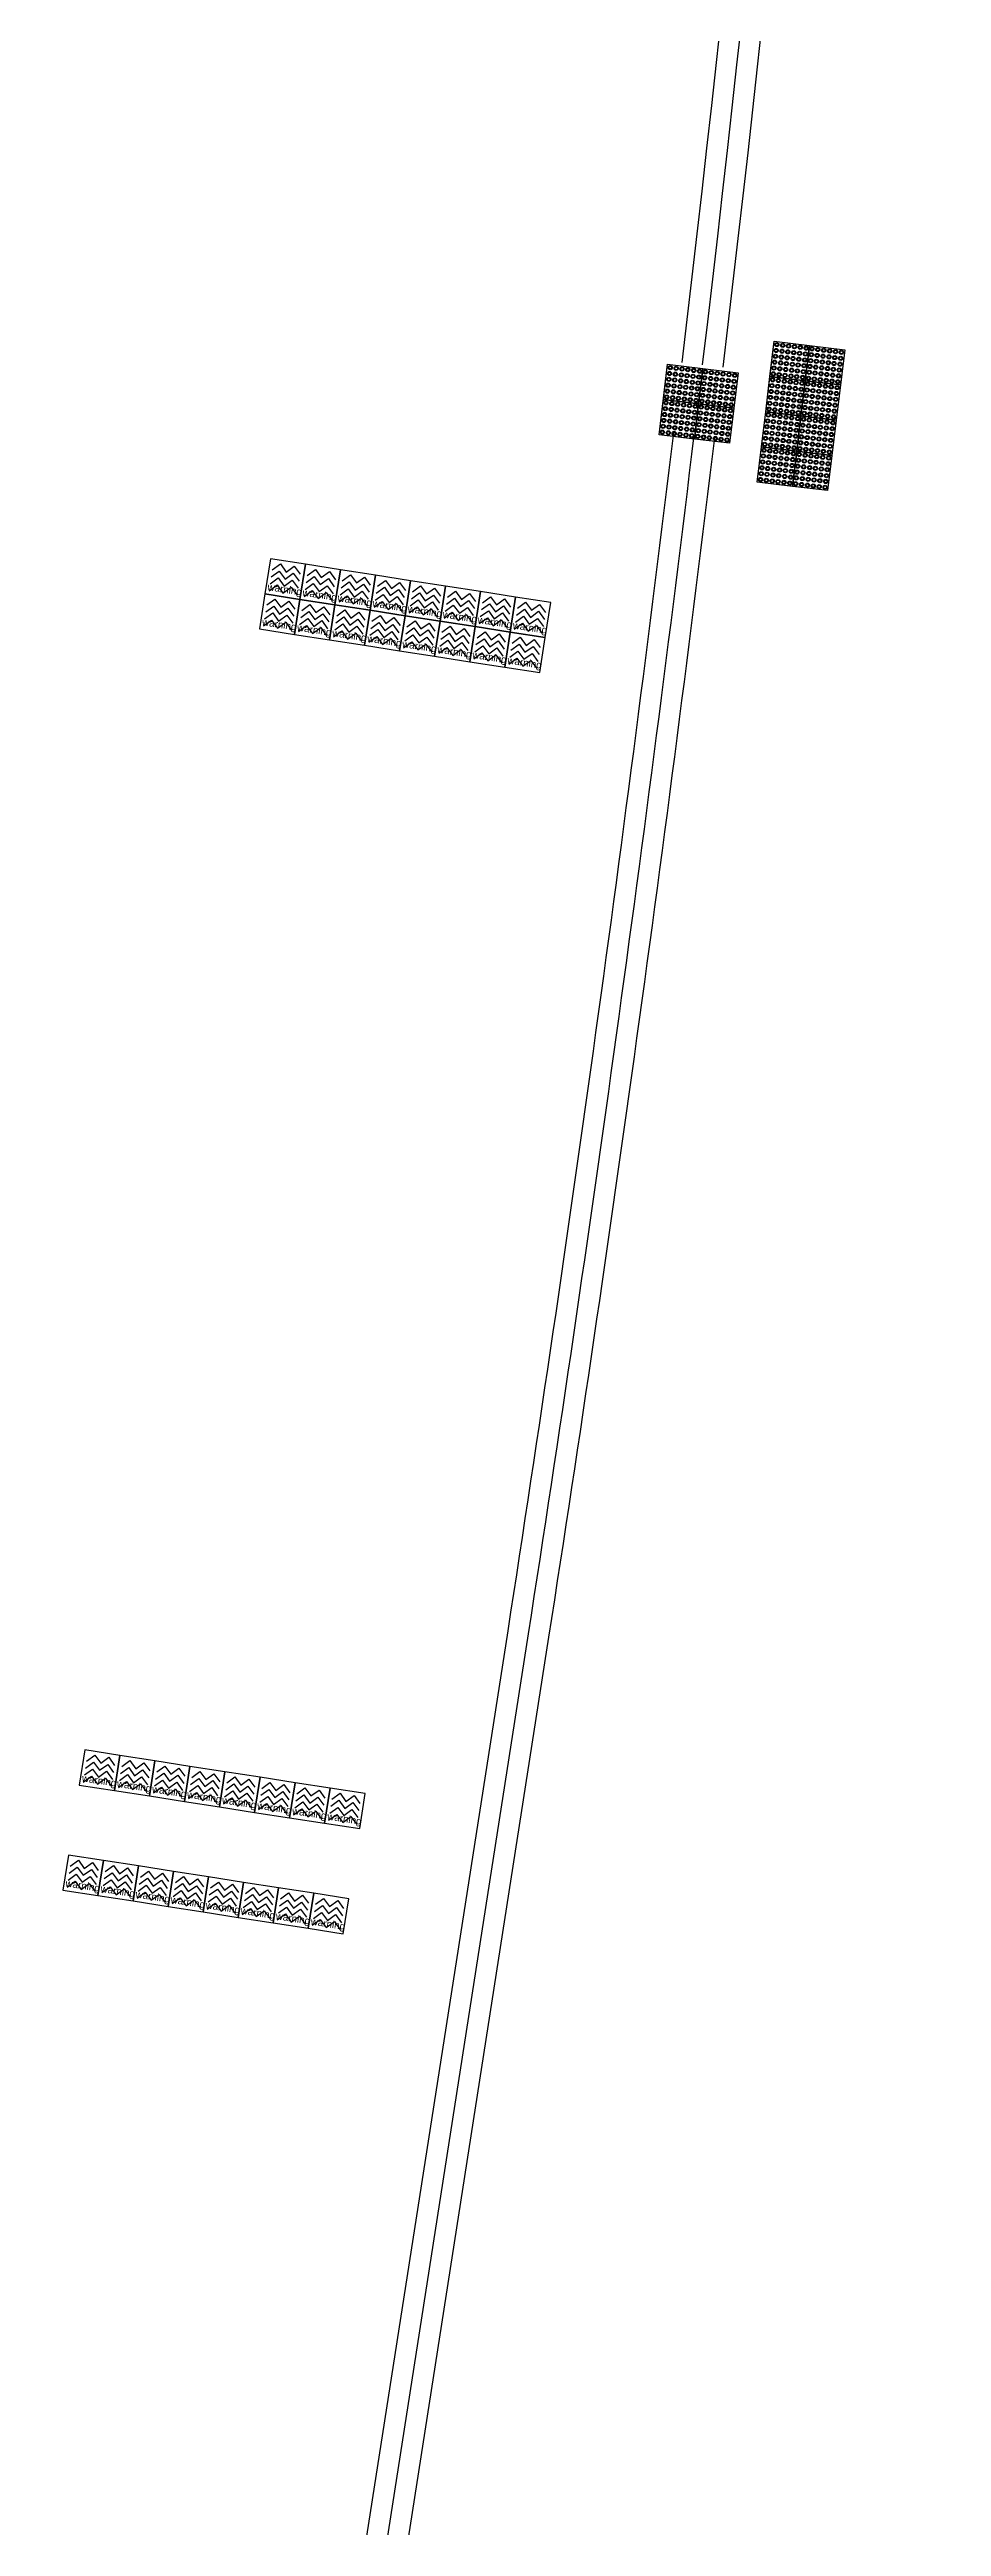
# Model space of a CAD drawing. Header units: millimetres. Extents: x 832728086 to 834530684, y 817551485 to 818349469.
# Drawn here: x 832728363.46 to 832728371, y 817960364.01 to 817960384.97 of the extents above; entities that cross this region are included whole.
import ezdxf

# ---------------------------------------------------------------- set-up
doc = ezdxf.new("R2010")
doc.units = ezdxf.units.MM
doc.header["$LTSCALE"] = 100
doc.layers.add('000-helpline', color=30, linetype='Continuous', lineweight=30, plot=False)
doc.layers.add('000-Tactile-l', color=8, linetype='Continuous')
doc.styles.get("Standard").update_dxf_attribs({"font": 'swiss.ttf'})

# ---------------------------------------------------------------- blocks, each defined once
blk = doc.blocks.new('tactile')
at = {"layer": '000-helpline', "ltscale": 0.015}
for points in [[(834241.288, 817862.736), (834241.586, 817862.7), (834241.55, 817862.402), (834241.252, 817862.438)], [(834241.586, 817862.7), (834241.884, 817862.663), (834241.848, 817862.366), (834241.55, 817862.402)], [(834240.386, 817862.541), (834240.684, 817862.505), (834240.648, 817862.207), (834240.35, 817862.243)], [(834240.684, 817862.505), (834240.982, 817862.468), (834240.946, 817862.171), (834240.648, 817862.207)], [(834241.252, 817862.438), (834241.55, 817862.402), (834241.514, 817862.104), (834241.216, 817862.14)], [(834241.55, 817862.402), (834241.848, 817862.366), (834241.812, 817862.068), (834241.514, 817862.104)], [(834240.35, 817862.243), (834240.648, 817862.207), (834240.612, 817861.909), (834240.314, 817861.945)], [(834240.648, 817862.207), (834240.946, 817862.171), (834240.91, 817861.873), (834240.612, 817861.909)], [(834241.216, 817862.14), (834241.514, 817862.104), (834241.478, 817861.806), (834241.18, 817861.842)], [(834241.514, 817862.104), (834241.812, 817862.068), (834241.775, 817861.77), (834241.478, 817861.806)], [(834241.18, 817861.842), (834241.478, 817861.806), (834241.442, 817861.508), (834241.144, 817861.544)], [(834241.478, 817861.806), (834241.775, 817861.77), (834241.739, 817861.472), (834241.442, 817861.508)]]:
    blk.add_lwpolyline(points, close=True, dxfattribs=at)
at = {"layer": '000-helpline'}
for points in [[(834237.322, 817860.849), (834237.026, 817860.895), (834236.979, 817860.599), (834237.276, 817860.552)], [(834237.618, 817860.803), (834237.322, 817860.849), (834237.276, 817860.552), (834237.572, 817860.506)], [(834237.915, 817860.757), (834237.618, 817860.803), (834237.572, 817860.506), (834237.869, 817860.46)], [(834238.211, 817860.71), (834237.915, 817860.757), (834237.869, 817860.46), (834238.165, 817860.414)], [(834238.508, 817860.664), (834238.211, 817860.71), (834238.165, 817860.414), (834238.461, 817860.368)], [(834237.276, 817860.552), (834236.979, 817860.599), (834236.933, 817860.302), (834237.23, 817860.256)], [(834237.572, 817860.506), (834237.276, 817860.552), (834237.23, 817860.256), (834237.526, 817860.21)], [(834237.869, 817860.46), (834237.572, 817860.506), (834237.526, 817860.21), (834237.822, 817860.164)], [(834238.165, 817860.414), (834237.869, 817860.46), (834237.822, 817860.164), (834238.119, 817860.117)], [(834238.804, 817860.618), (834238.508, 817860.664), (834238.461, 817860.368), (834238.758, 817860.322)], [(834239.1, 817860.572), (834238.804, 817860.618), (834238.758, 817860.322), (834239.054, 817860.275)], [(834239.397, 817860.526), (834239.1, 817860.572), (834239.054, 817860.275), (834239.351, 817860.229)], [(834238.461, 817860.368), (834238.165, 817860.414), (834238.119, 817860.117), (834238.415, 817860.071)], [(834238.758, 817860.322), (834238.461, 817860.368), (834238.415, 817860.071), (834238.712, 817860.025)], [(834239.054, 817860.275), (834238.758, 817860.322), (834238.712, 817860.025), (834239.008, 817859.979)], [(834239.351, 817860.229), (834239.054, 817860.275), (834239.008, 817859.979), (834239.305, 817859.933)], [(834235.752, 817850.77), (834235.455, 817850.817), (834235.409, 817850.52), (834235.706, 817850.474)], [(834236.048, 817850.724), (834235.752, 817850.77), (834235.706, 817850.474), (834236.002, 817850.428)], [(834236.345, 817850.678), (834236.048, 817850.724), (834236.002, 817850.428), (834236.299, 817850.382)], [(834236.641, 817850.632), (834236.345, 817850.678), (834236.299, 817850.382), (834236.595, 817850.335)], [(834236.938, 817850.586), (834236.641, 817850.632), (834236.595, 817850.335), (834236.891, 817850.289)], [(834237.234, 817850.54), (834236.938, 817850.586), (834236.891, 817850.289), (834237.188, 817850.243)], [(834237.53, 817850.493), (834237.234, 817850.54), (834237.188, 817850.243), (834237.484, 817850.197)], [(834237.827, 817850.447), (834237.53, 817850.493), (834237.484, 817850.197), (834237.781, 817850.151)], [(834235.613, 817849.881), (834235.317, 817849.927), (834235.271, 817849.631), (834235.567, 817849.585)], [(834235.91, 817849.835), (834235.613, 817849.881), (834235.567, 817849.585), (834235.864, 817849.539)], [(834236.206, 817849.789), (834235.91, 817849.835), (834235.864, 817849.539), (834236.16, 817849.492)], [(834236.503, 817849.743), (834236.206, 817849.789), (834236.16, 817849.492), (834236.456, 817849.446)], [(834236.799, 817849.696), (834236.503, 817849.743), (834236.456, 817849.446), (834236.753, 817849.4)], [(834237.095, 817849.65), (834236.799, 817849.696), (834236.753, 817849.4), (834237.049, 817849.354)], [(834237.392, 817849.604), (834237.095, 817849.65), (834237.049, 817849.354), (834237.346, 817849.308)], [(834237.688, 817849.558), (834237.392, 817849.604), (834237.346, 817849.308), (834237.642, 817849.261)]]:
    blk.add_lwpolyline(points, close=True, dxfattribs=at)
for points in [[(834237.014, 817860.624), (834237.082, 817860.674), (834237.132, 817860.605), (834237.201, 817860.655), (834237.251, 817860.587)], [(834237.023, 817860.683), (834237.091, 817860.733), (834237.141, 817860.664), (834237.21, 817860.715), (834237.26, 817860.646)], [(834237.032, 817860.742), (834237.101, 817860.792), (834237.151, 817860.724), (834237.219, 817860.774), (834237.269, 817860.705)], [(834237.041, 817860.802), (834237.11, 817860.852), (834237.16, 817860.783), (834237.228, 817860.833), (834237.278, 817860.765)], [(834237.319, 817860.637), (834237.388, 817860.687), (834237.438, 817860.618), (834237.506, 817860.668), (834237.556, 817860.6)], [(834237.328, 817860.696), (834237.397, 817860.746), (834237.447, 817860.678), (834237.516, 817860.728), (834237.566, 817860.659)], [(834237.338, 817860.755), (834237.406, 817860.805), (834237.456, 817860.737), (834237.525, 817860.787), (834237.575, 817860.718)], [(834237.625, 817860.65), (834237.693, 817860.7), (834237.743, 817860.631), (834237.812, 817860.681), (834237.862, 817860.613)], [(834237.634, 817860.709), (834237.703, 817860.759), (834237.753, 817860.691), (834237.821, 817860.741), (834237.871, 817860.672)], [(834237.931, 817860.663), (834237.999, 817860.713), (834238.049, 817860.645), (834238.118, 817860.695), (834238.168, 817860.626)], [(834238.227, 817860.617), (834238.296, 817860.667), (834238.346, 817860.598), (834238.414, 817860.648), (834238.464, 817860.58)], [(834236.986, 817860.446), (834237.054, 817860.496), (834237.104, 817860.427), (834237.173, 817860.477), (834237.223, 817860.409)], [(834236.995, 817860.505), (834237.064, 817860.555), (834237.114, 817860.487), (834237.182, 817860.537), (834237.232, 817860.468)], [(834237.292, 817860.459), (834237.36, 817860.509), (834237.41, 817860.44), (834237.479, 817860.49), (834237.529, 817860.422)], [(834237.31, 817860.577), (834237.379, 817860.628), (834237.429, 817860.559), (834237.497, 817860.609), (834237.547, 817860.541)], [(834237.588, 817860.413), (834237.656, 817860.463), (834237.707, 817860.394), (834237.775, 817860.444), (834237.825, 817860.376)], [(834237.606, 817860.531), (834237.675, 817860.581), (834237.725, 817860.513), (834237.794, 817860.563), (834237.844, 817860.494)], [(834237.616, 817860.591), (834237.684, 817860.641), (834237.734, 817860.572), (834237.803, 817860.622), (834237.853, 817860.554)], [(834237.903, 817860.485), (834237.971, 817860.535), (834238.021, 817860.467), (834238.09, 817860.517), (834238.14, 817860.448)], [(834237.912, 817860.544), (834237.981, 817860.594), (834238.031, 817860.526), (834238.099, 817860.576), (834238.149, 817860.507)], [(834237.921, 817860.604), (834237.99, 817860.654), (834238.04, 817860.585), (834238.108, 817860.635), (834238.158, 817860.567)], [(834238.199, 817860.439), (834238.268, 817860.489), (834238.318, 817860.42), (834238.386, 817860.471), (834238.436, 817860.402)], [(834238.209, 817860.498), (834238.277, 817860.548), (834238.327, 817860.48), (834238.396, 817860.53), (834238.446, 817860.461)], [(834238.218, 817860.558), (834238.286, 817860.608), (834238.336, 817860.539), (834238.405, 817860.589), (834238.455, 817860.521)], [(834238.505, 817860.452), (834238.573, 817860.502), (834238.624, 817860.434), (834238.692, 817860.484), (834238.742, 817860.415)], [(834238.514, 817860.511), (834238.583, 817860.561), (834238.633, 817860.493), (834238.701, 817860.543), (834238.751, 817860.474)], [(834238.523, 817860.571), (834238.592, 817860.621), (834238.642, 817860.552), (834238.711, 817860.602), (834238.761, 817860.534)], [(834238.801, 817860.406), (834238.87, 817860.456), (834238.92, 817860.387), (834238.988, 817860.437), (834239.039, 817860.369)], [(834238.811, 817860.465), (834238.879, 817860.515), (834238.929, 817860.447), (834238.998, 817860.497), (834239.048, 817860.428)], [(834238.82, 817860.524), (834238.888, 817860.574), (834238.938, 817860.506), (834239.007, 817860.556), (834239.057, 817860.487)], [(834239.107, 817860.419), (834239.176, 817860.469), (834239.226, 817860.4), (834239.294, 817860.451), (834239.344, 817860.382)], [(834239.116, 817860.478), (834239.185, 817860.528), (834239.235, 817860.46), (834239.303, 817860.51), (834239.353, 817860.441)], [(834236.967, 817860.327), (834237.036, 817860.377), (834237.086, 817860.309), (834237.155, 817860.359), (834237.205, 817860.29)], [(834236.977, 817860.387), (834237.045, 817860.437), (834237.095, 817860.368), (834237.164, 817860.418), (834237.214, 817860.35)], [(834237.264, 817860.281), (834237.332, 817860.331), (834237.382, 817860.263), (834237.451, 817860.313), (834237.501, 817860.244)], [(834237.273, 817860.34), (834237.342, 817860.39), (834237.392, 817860.322), (834237.46, 817860.372), (834237.51, 817860.303)], [(834237.282, 817860.4), (834237.351, 817860.45), (834237.401, 817860.381), (834237.469, 817860.431), (834237.519, 817860.363)], [(834237.56, 817860.235), (834237.629, 817860.285), (834237.679, 817860.216), (834237.747, 817860.266), (834237.797, 817860.198)], [(834237.57, 817860.294), (834237.638, 817860.344), (834237.688, 817860.276), (834237.757, 817860.326), (834237.807, 817860.257)], [(834237.579, 817860.353), (834237.647, 817860.403), (834237.697, 817860.335), (834237.766, 817860.385), (834237.816, 817860.316)], [(834237.866, 817860.248), (834237.934, 817860.298), (834237.984, 817860.23), (834238.053, 817860.28), (834238.103, 817860.211)], [(834237.875, 817860.307), (834237.944, 817860.357), (834237.994, 817860.289), (834238.062, 817860.339), (834238.112, 817860.27)], [(834237.884, 817860.367), (834237.953, 817860.417), (834238.003, 817860.348), (834238.071, 817860.398), (834238.122, 817860.33)], [(834238.162, 817860.202), (834238.231, 817860.252), (834238.281, 817860.183), (834238.349, 817860.233), (834238.399, 817860.165)], [(834238.172, 817860.261), (834238.24, 817860.311), (834238.29, 817860.243), (834238.359, 817860.293), (834238.409, 817860.224)], [(834238.181, 817860.32), (834238.249, 817860.37), (834238.299, 817860.302), (834238.368, 817860.352), (834238.418, 817860.283)], [(834238.468, 817860.215), (834238.537, 817860.265), (834238.587, 817860.196), (834238.655, 817860.246), (834238.705, 817860.178)], [(834238.477, 817860.274), (834238.546, 817860.324), (834238.596, 817860.256), (834238.664, 817860.306), (834238.714, 817860.237)], [(834238.496, 817860.393), (834238.564, 817860.443), (834238.614, 817860.374), (834238.683, 817860.424), (834238.733, 817860.356)], [(834238.774, 817860.228), (834238.842, 817860.278), (834238.892, 817860.21), (834238.961, 817860.26), (834239.011, 817860.191)], [(834238.792, 817860.347), (834238.861, 817860.397), (834238.911, 817860.328), (834238.979, 817860.378), (834239.029, 817860.31)], [(834239.089, 817860.3), (834239.157, 817860.35), (834239.207, 817860.282), (834239.276, 817860.332), (834239.326, 817860.263)], [(834239.098, 817860.36), (834239.166, 817860.41), (834239.216, 817860.341), (834239.285, 817860.391), (834239.335, 817860.323)], [(834237.857, 817860.189), (834237.925, 817860.239), (834237.975, 817860.17), (834238.044, 817860.22), (834238.094, 817860.152)], [(834238.153, 817860.143), (834238.222, 817860.193), (834238.272, 817860.124), (834238.34, 817860.174), (834238.39, 817860.106)], [(834238.45, 817860.096), (834238.518, 817860.146), (834238.568, 817860.078), (834238.637, 817860.128), (834238.687, 817860.059)], [(834238.459, 817860.156), (834238.527, 817860.206), (834238.577, 817860.137), (834238.646, 817860.187), (834238.696, 817860.119)], [(834238.746, 817860.05), (834238.814, 817860.1), (834238.865, 817860.032), (834238.933, 817860.082), (834238.983, 817860.013)], [(834238.755, 817860.109), (834238.824, 817860.159), (834238.874, 817860.091), (834238.942, 817860.141), (834238.992, 817860.072)], [(834238.764, 817860.169), (834238.833, 817860.219), (834238.883, 817860.15), (834238.952, 817860.2), (834239.002, 817860.132)], [(834239.042, 817860.004), (834239.111, 817860.054), (834239.161, 817859.986), (834239.229, 817860.036), (834239.28, 817859.967)], [(834239.052, 817860.063), (834239.12, 817860.113), (834239.17, 817860.045), (834239.239, 817860.095), (834239.289, 817860.026)], [(834239.061, 817860.123), (834239.129, 817860.173), (834239.179, 817860.104), (834239.248, 817860.154), (834239.298, 817860.086)], [(834239.07, 817860.182), (834239.139, 817860.232), (834239.189, 817860.163), (834239.257, 817860.213), (834239.307, 817860.145)], [(834235.453, 817850.605), (834235.521, 817850.655), (834235.571, 817850.586), (834235.64, 817850.636), (834235.69, 817850.568)], [(834235.462, 817850.664), (834235.53, 817850.714), (834235.581, 817850.645), (834235.649, 817850.695), (834235.699, 817850.627)], [(834235.471, 817850.723), (834235.54, 817850.773), (834235.59, 817850.705), (834235.658, 817850.755), (834235.708, 817850.686)], [(834235.749, 817850.558), (834235.818, 817850.608), (834235.868, 817850.54), (834235.936, 817850.59), (834235.986, 817850.521)], [(834235.758, 817850.618), (834235.827, 817850.668), (834235.877, 817850.599), (834235.945, 817850.649), (834235.996, 817850.581)], [(834235.768, 817850.677), (834235.836, 817850.727), (834235.886, 817850.658), (834235.955, 817850.708), (834236.005, 817850.64)], [(834236.055, 817850.571), (834236.123, 817850.621), (834236.173, 817850.553), (834236.242, 817850.603), (834236.292, 817850.534)], [(834236.064, 817850.631), (834236.133, 817850.681), (834236.183, 817850.612), (834236.251, 817850.662), (834236.301, 817850.594)], [(834236.36, 817850.585), (834236.429, 817850.635), (834236.479, 817850.566), (834236.548, 817850.616), (834236.598, 817850.548)], [(834235.443, 817850.545), (834235.512, 817850.595), (834235.562, 817850.527), (834235.631, 817850.577), (834235.681, 817850.508)], [(834235.74, 817850.499), (834235.808, 817850.549), (834235.858, 817850.481), (834235.927, 817850.531), (834235.977, 817850.462)], [(834236.036, 817850.453), (834236.105, 817850.503), (834236.155, 817850.434), (834236.223, 817850.484), (834236.273, 817850.416)], [(834236.046, 817850.512), (834236.114, 817850.562), (834236.164, 817850.494), (834236.233, 817850.544), (834236.283, 817850.475)], [(834236.333, 817850.407), (834236.401, 817850.457), (834236.451, 817850.388), (834236.52, 817850.438), (834236.57, 817850.37)], [(834236.342, 817850.466), (834236.411, 817850.516), (834236.461, 817850.447), (834236.529, 817850.498), (834236.579, 817850.429)], [(834236.351, 817850.525), (834236.42, 817850.575), (834236.47, 817850.507), (834236.538, 817850.557), (834236.588, 817850.488)], [(834236.629, 817850.361), (834236.698, 817850.411), (834236.748, 817850.342), (834236.816, 817850.392), (834236.866, 817850.324)], [(834236.638, 817850.42), (834236.707, 817850.47), (834236.757, 817850.401), (834236.826, 817850.451), (834236.876, 817850.383)], [(834236.648, 817850.479), (834236.716, 817850.529), (834236.766, 817850.461), (834236.835, 817850.511), (834236.885, 817850.442)], [(834236.657, 817850.538), (834236.725, 817850.588), (834236.775, 817850.52), (834236.844, 817850.57), (834236.894, 817850.501)], [(834236.935, 817850.374), (834237.003, 817850.424), (834237.053, 817850.355), (834237.122, 817850.405), (834237.172, 817850.337)], [(834236.944, 817850.433), (834237.013, 817850.483), (834237.063, 817850.414), (834237.131, 817850.464), (834237.181, 817850.396)], [(834236.953, 817850.492), (834237.022, 817850.542), (834237.072, 817850.474), (834237.14, 817850.524), (834237.19, 817850.455)], [(834237.241, 817850.387), (834237.309, 817850.437), (834237.359, 817850.368), (834237.428, 817850.418), (834237.478, 817850.35)], [(834237.25, 817850.446), (834237.318, 817850.496), (834237.368, 817850.428), (834237.437, 817850.478), (834237.487, 817850.409)], [(834237.546, 817850.4), (834237.615, 817850.45), (834237.665, 817850.381), (834237.733, 817850.431), (834237.783, 817850.363)], [(834236.926, 817850.314), (834236.994, 817850.364), (834237.044, 817850.296), (834237.113, 817850.346), (834237.163, 817850.277)], [(834237.222, 817850.268), (834237.291, 817850.318), (834237.341, 817850.25), (834237.409, 817850.3), (834237.459, 817850.231)], [(834237.231, 817850.327), (834237.3, 817850.377), (834237.35, 817850.309), (834237.418, 817850.359), (834237.468, 817850.29)], [(834237.518, 817850.222), (834237.587, 817850.272), (834237.637, 817850.203), (834237.706, 817850.254), (834237.756, 817850.185)], [(834237.528, 817850.281), (834237.596, 817850.331), (834237.646, 817850.263), (834237.715, 817850.313), (834237.765, 817850.244)], [(834237.537, 817850.341), (834237.605, 817850.391), (834237.656, 817850.322), (834237.724, 817850.372), (834237.774, 817850.304)], [(834235.323, 817849.775), (834235.392, 817849.825), (834235.442, 817849.756), (834235.511, 817849.806), (834235.561, 817849.738)], [(834235.333, 817849.834), (834235.401, 817849.884), (834235.451, 817849.815), (834235.52, 817849.865), (834235.57, 817849.797)], [(834235.62, 817849.728), (834235.688, 817849.778), (834235.738, 817849.71), (834235.807, 817849.76), (834235.857, 817849.691)], [(834235.629, 817849.788), (834235.698, 817849.838), (834235.748, 817849.769), (834235.816, 817849.819), (834235.866, 817849.751)], [(834235.926, 817849.741), (834235.994, 817849.791), (834236.044, 817849.723), (834236.113, 817849.773), (834236.163, 817849.705)], [(834235.305, 817849.656), (834235.373, 817849.706), (834235.424, 817849.637), (834235.492, 817849.688), (834235.542, 817849.619)], [(834235.314, 817849.715), (834235.383, 817849.765), (834235.433, 817849.697), (834235.501, 817849.747), (834235.551, 817849.678)], [(834235.601, 817849.61), (834235.67, 817849.66), (834235.72, 817849.591), (834235.788, 817849.641), (834235.839, 817849.573)], [(834235.611, 817849.669), (834235.679, 817849.719), (834235.729, 817849.651), (834235.798, 817849.701), (834235.848, 817849.632)], [(834235.898, 817849.564), (834235.966, 817849.614), (834236.016, 817849.545), (834236.085, 817849.595), (834236.135, 817849.527)], [(834235.907, 817849.623), (834235.976, 817849.673), (834236.026, 817849.604), (834236.094, 817849.654), (834236.144, 817849.586)], [(834235.916, 817849.682), (834235.985, 817849.732), (834236.035, 817849.664), (834236.103, 817849.714), (834236.153, 817849.645)], [(834236.194, 817849.517), (834236.263, 817849.567), (834236.313, 817849.499), (834236.381, 817849.549), (834236.431, 817849.48)], [(834236.203, 817849.577), (834236.272, 817849.627), (834236.322, 817849.558), (834236.391, 817849.608), (834236.441, 817849.54)], [(834236.213, 817849.636), (834236.281, 817849.686), (834236.331, 817849.618), (834236.4, 817849.668), (834236.45, 817849.599)], [(834236.222, 817849.695), (834236.29, 817849.745), (834236.341, 817849.677), (834236.409, 817849.727), (834236.459, 817849.658)], [(834236.5, 817849.531), (834236.568, 817849.581), (834236.618, 817849.512), (834236.687, 817849.562), (834236.737, 817849.494)], [(834236.509, 817849.59), (834236.578, 817849.64), (834236.628, 817849.571), (834236.696, 817849.621), (834236.746, 817849.553)], [(834236.518, 817849.649), (834236.587, 817849.699), (834236.637, 817849.631), (834236.705, 817849.681), (834236.755, 817849.612)], [(834236.806, 817849.544), (834236.874, 817849.594), (834236.924, 817849.525), (834236.993, 817849.575), (834237.043, 817849.507)], [(834236.815, 817849.603), (834236.883, 817849.653), (834236.933, 817849.584), (834237.002, 817849.634), (834237.052, 817849.566)], [(834237.111, 817849.557), (834237.18, 817849.607), (834237.23, 817849.538), (834237.298, 817849.588), (834237.348, 817849.52)], [(834237.408, 817849.511), (834237.476, 817849.561), (834237.526, 817849.492), (834237.595, 817849.542), (834237.645, 817849.474)], [(834236.491, 817849.471), (834236.559, 817849.521), (834236.609, 817849.453), (834236.678, 817849.503), (834236.728, 817849.434)], [(834236.787, 817849.425), (834236.856, 817849.475), (834236.906, 817849.407), (834236.974, 817849.457), (834237.024, 817849.388)], [(834236.796, 817849.484), (834236.865, 817849.534), (834236.915, 817849.466), (834236.983, 817849.516), (834237.033, 817849.447)], [(834237.083, 817849.379), (834237.152, 817849.429), (834237.202, 817849.36), (834237.271, 817849.41), (834237.321, 817849.342)], [(834237.093, 817849.438), (834237.161, 817849.488), (834237.211, 817849.42), (834237.28, 817849.47), (834237.33, 817849.401)], [(834237.102, 817849.497), (834237.17, 817849.547), (834237.221, 817849.479), (834237.289, 817849.529), (834237.339, 817849.461)], [(834237.38, 817849.333), (834237.448, 817849.383), (834237.498, 817849.314), (834237.567, 817849.364), (834237.617, 817849.296)], [(834237.389, 817849.392), (834237.458, 817849.442), (834237.508, 817849.374), (834237.576, 817849.424), (834237.626, 817849.355)], [(834237.398, 817849.451), (834237.467, 817849.501), (834237.517, 817849.433), (834237.585, 817849.483), (834237.636, 817849.414)]]:
    blk.add_lwpolyline(points, dxfattribs=at)
at = {"layer": '000-Tactile-l', "ltscale": 5e-05}
for p, q in [((834235.157, 817826.928), (834239.036, 817851.826)), ((834235.33, 817826.901), (834239.209, 817851.799)), ((834235.503, 817826.874), (834239.382, 817851.772))]:
    blk.add_line(p, q, dxfattribs=at)
at = {"layer": '000-Tactile-l'}
for points in [[(834241.216, 817862.14), (834241.288, 817862.736), (834241.884, 817862.663), (834241.812, 817862.068)], [(834240.314, 817861.945), (834240.386, 817862.541), (834240.982, 817862.468), (834240.91, 817861.873)], [(834241.144, 817861.544), (834241.216, 817862.14), (834241.812, 817862.068), (834241.739, 817861.472)]]:
    blk.add_lwpolyline(points, close=True, dxfattribs=at)
at = {"layer": '000-Tactile-l', "ltscale": 0.015}
for centre, radius in [((834241.292, 817862.559), 0.0175), ((834241.292, 817862.559), 0.0125), ((834241.298, 817862.609), 0.0175), ((834241.298, 817862.609), 0.0125), ((834241.304, 817862.658), 0.0175), ((834241.304, 817862.658), 0.0125), ((834241.31, 817862.708), 0.0175), ((834241.31, 817862.708), 0.0125), ((834241.342, 817862.553), 0.0175), ((834241.342, 817862.553), 0.0125), ((834241.348, 817862.602), 0.0175), ((834241.348, 817862.602), 0.0125), ((834241.354, 817862.652), 0.0175), ((834241.354, 817862.652), 0.0125), ((834241.36, 817862.702), 0.0175), ((834241.36, 817862.702), 0.0125), ((834241.391, 817862.547), 0.0175), ((834241.391, 817862.547), 0.0125), ((834241.397, 817862.596), 0.0175), ((834241.397, 817862.596), 0.0125), ((834241.403, 817862.646), 0.0175), ((834241.403, 817862.646), 0.0125), ((834241.409, 817862.696), 0.0175), ((834241.409, 817862.696), 0.0125), ((834241.441, 817862.541), 0.0175), ((834241.441, 817862.541), 0.0125), ((834241.447, 817862.59), 0.0175), ((834241.447, 817862.59), 0.0125), ((834241.453, 817862.64), 0.0175), ((834241.453, 817862.64), 0.0125), ((834241.459, 817862.69), 0.0175), ((834241.459, 817862.69), 0.0125), ((834241.49, 817862.535), 0.0175), ((834241.496, 817862.584), 0.0175), ((834241.496, 817862.584), 0.0125), ((834241.502, 817862.634), 0.0175), ((834241.502, 817862.634), 0.0125), ((834241.508, 817862.684), 0.0175), ((834241.508, 817862.684), 0.0125), ((834241.546, 817862.578), 0.0175), ((834241.546, 817862.578), 0.0125), ((834241.552, 817862.628), 0.0175), ((834241.552, 817862.628), 0.0125), ((834241.558, 817862.678), 0.0175), ((834241.558, 817862.678), 0.0125), ((834241.596, 817862.572), 0.0175), ((834241.596, 817862.572), 0.0125), ((834241.602, 817862.622), 0.0175), ((834241.602, 817862.622), 0.0125), ((834241.608, 817862.672), 0.0175), ((834241.608, 817862.672), 0.0125), ((834241.645, 817862.566), 0.0175), ((834241.645, 817862.566), 0.0125), ((834241.651, 817862.616), 0.0175), ((834241.651, 817862.616), 0.0125), ((834241.657, 817862.666), 0.0175), ((834241.657, 817862.666), 0.0125), ((834241.695, 817862.56), 0.0175), ((834241.695, 817862.56), 0.0125), ((834241.701, 817862.61), 0.0175), ((834241.701, 817862.61), 0.0125), ((834241.707, 817862.66), 0.0175), ((834241.707, 817862.66), 0.0125), ((834241.745, 817862.554), 0.0175), ((834241.745, 817862.554), 0.0125), ((834241.751, 817862.604), 0.0175), ((834241.751, 817862.604), 0.0125), ((834241.757, 817862.654), 0.0175), ((834241.757, 817862.654), 0.0125), ((834241.794, 817862.548), 0.0175), ((834241.794, 817862.548), 0.0125), ((834241.8, 817862.598), 0.0175), ((834241.8, 817862.598), 0.0125), ((834241.806, 817862.648), 0.0175), ((834241.806, 817862.648), 0.0125), ((834241.844, 817862.542), 0.0175), ((834241.844, 817862.542), 0.0125), ((834241.85, 817862.592), 0.0175), ((834241.85, 817862.592), 0.0125), ((834241.856, 817862.642), 0.0175), ((834241.856, 817862.642), 0.0125), ((834240.39, 817862.364), 0.0175), ((834240.39, 817862.364), 0.0125), ((834240.396, 817862.414), 0.0175), ((834240.396, 817862.414), 0.0125), ((834240.402, 817862.463), 0.0175), ((834240.402, 817862.463), 0.0125), ((834240.408, 817862.513), 0.0175), ((834240.408, 817862.513), 0.0125), ((834240.44, 817862.358), 0.0175), ((834240.44, 817862.358), 0.0125), ((834240.446, 817862.408), 0.0175), ((834240.446, 817862.408), 0.0125), ((834240.452, 817862.457), 0.0175), ((834240.452, 817862.457), 0.0125), ((834240.458, 817862.507), 0.0175), ((834240.458, 817862.507), 0.0125), ((834240.49, 817862.352), 0.0175), ((834240.49, 817862.352), 0.0125), ((834240.496, 817862.401), 0.0175), ((834240.496, 817862.401), 0.0125), ((834240.502, 817862.451), 0.0175), ((834240.502, 817862.451), 0.0125), ((834240.508, 817862.501), 0.0175), ((834240.508, 817862.501), 0.0125), ((834240.539, 817862.346), 0.0175), ((834240.539, 817862.346), 0.0125), ((834240.545, 817862.395), 0.0175), ((834240.545, 817862.395), 0.0125), ((834240.551, 817862.445), 0.0175), ((834240.551, 817862.445), 0.0125), ((834240.557, 817862.495), 0.0175), ((834240.557, 817862.495), 0.0125), ((834240.589, 817862.34), 0.0175), ((834240.589, 817862.34), 0.0125), ((834240.595, 817862.389), 0.0175), ((834240.595, 817862.389), 0.0125), ((834240.601, 817862.439), 0.0175), ((834240.601, 817862.439), 0.0125), ((834240.607, 817862.489), 0.0175), ((834240.607, 817862.489), 0.0125), ((834240.638, 817862.334), 0.0175), ((834240.638, 817862.334), 0.0125), ((834240.644, 817862.383), 0.0175), ((834240.644, 817862.383), 0.0125), ((834240.65, 817862.433), 0.0175), ((834240.65, 817862.433), 0.0125), ((834240.656, 817862.483), 0.0175), ((834240.656, 817862.483), 0.0125), ((834240.688, 817862.328), 0.0175), ((834240.694, 817862.377), 0.0175), ((834240.694, 817862.377), 0.0125), ((834240.7, 817862.427), 0.0175), ((834240.7, 817862.427), 0.0125), ((834240.706, 817862.477), 0.0175), ((834240.706, 817862.477), 0.0125), ((834240.744, 817862.371), 0.0175), ((834240.744, 817862.371), 0.0125), ((834240.75, 817862.421), 0.0175), ((834240.75, 817862.421), 0.0125), ((834240.756, 817862.471), 0.0175), ((834240.756, 817862.471), 0.0125), ((834240.793, 817862.365), 0.0175), ((834240.793, 817862.365), 0.0125), ((834240.799, 817862.415), 0.0175), ((834240.799, 817862.415), 0.0125), ((834240.805, 817862.465), 0.0175), ((834240.805, 817862.465), 0.0125), ((834240.843, 817862.359), 0.0175), ((834240.843, 817862.359), 0.0125), ((834240.849, 817862.409), 0.0175), ((834240.849, 817862.409), 0.0125), ((834240.855, 817862.459), 0.0175), ((834240.855, 817862.459), 0.0125), ((834240.893, 817862.353), 0.0175), ((834240.893, 817862.353), 0.0125), ((834240.899, 817862.403), 0.0175), ((834240.899, 817862.403), 0.0125), ((834240.905, 817862.453), 0.0175), ((834240.905, 817862.453), 0.0125), ((834240.942, 817862.347), 0.0175), ((834240.942, 817862.347), 0.0125), ((834240.948, 817862.397), 0.0175), ((834240.948, 817862.397), 0.0125), ((834240.954, 817862.447), 0.0175), ((834240.954, 817862.447), 0.0125), ((834241.268, 817862.36), 0.0175), ((834241.268, 817862.36), 0.0125), ((834241.274, 817862.41), 0.0175), ((834241.274, 817862.41), 0.0125), ((834241.28, 817862.46), 0.0175), ((834241.28, 817862.46), 0.0125), ((834241.286, 817862.509), 0.0175), ((834241.286, 817862.509), 0.0125), ((834241.317, 817862.354), 0.0175), ((834241.317, 817862.354), 0.0125), ((834241.323, 817862.404), 0.0175), ((834241.323, 817862.404), 0.0125), ((834241.329, 817862.454), 0.0175), ((834241.329, 817862.454), 0.0125), ((834241.335, 817862.503), 0.0175), ((834241.335, 817862.503), 0.0125), ((834241.367, 817862.348), 0.0175), ((834241.367, 817862.348), 0.0125), ((834241.373, 817862.398), 0.0175), ((834241.373, 817862.398), 0.0125), ((834241.379, 817862.448), 0.0175), ((834241.379, 817862.448), 0.0125), ((834241.385, 817862.497), 0.0175), ((834241.385, 817862.497), 0.0125), ((834241.417, 817862.342), 0.0175), ((834241.417, 817862.342), 0.0125), ((834241.423, 817862.392), 0.0175), ((834241.423, 817862.392), 0.0125), ((834241.429, 817862.442), 0.0175), ((834241.429, 817862.442), 0.0125), ((834241.435, 817862.491), 0.0175), ((834241.435, 817862.491), 0.0125), ((834241.466, 817862.336), 0.0175), ((834241.466, 817862.336), 0.0125), ((834241.472, 817862.386), 0.0175), ((834241.472, 817862.386), 0.0125), ((834241.478, 817862.436), 0.0175), ((834241.478, 817862.436), 0.0125), ((834241.484, 817862.485), 0.0175), ((834241.484, 817862.485), 0.0125), ((834241.49, 817862.535), 0.0125), ((834241.516, 817862.33), 0.0175), ((834241.516, 817862.33), 0.0125), ((834241.522, 817862.38), 0.0175), ((834241.522, 817862.38), 0.0125), ((834241.528, 817862.43), 0.0175), ((834241.528, 817862.43), 0.0125), ((834241.534, 817862.479), 0.0175), ((834241.534, 817862.479), 0.0125), ((834241.54, 817862.529), 0.0175), ((834241.54, 817862.529), 0.0125), ((834241.566, 817862.324), 0.0175), ((834241.572, 817862.374), 0.0175), ((834241.572, 817862.374), 0.0125), ((834241.578, 817862.423), 0.0175), ((834241.578, 817862.423), 0.0125), ((834241.584, 817862.473), 0.0175), ((834241.584, 817862.473), 0.0125), ((834241.59, 817862.523), 0.0175), ((834241.59, 817862.523), 0.0125), ((834241.621, 817862.368), 0.0175), ((834241.621, 817862.368), 0.0125), ((834241.627, 817862.417), 0.0175), ((834241.627, 817862.417), 0.0125), ((834241.633, 817862.467), 0.0175), ((834241.633, 817862.467), 0.0125), ((834241.639, 817862.517), 0.0175), ((834241.639, 817862.517), 0.0125), ((834241.671, 817862.362), 0.0175), ((834241.671, 817862.362), 0.0125), ((834241.677, 817862.411), 0.0175), ((834241.677, 817862.411), 0.0125), ((834241.683, 817862.461), 0.0175), ((834241.683, 817862.461), 0.0125), ((834241.689, 817862.511), 0.0175), ((834241.689, 817862.511), 0.0125), ((834241.721, 817862.356), 0.0175), ((834241.721, 817862.356), 0.0125), ((834241.727, 817862.405), 0.0175), ((834241.727, 817862.405), 0.0125), ((834241.733, 817862.455), 0.0175), ((834241.733, 817862.455), 0.0125), ((834241.739, 817862.505), 0.0175), ((834241.739, 817862.505), 0.0125), ((834241.77, 817862.35), 0.0175), ((834241.77, 817862.35), 0.0125), ((834241.776, 817862.399), 0.0175), ((834241.776, 817862.399), 0.0125), ((834241.782, 817862.449), 0.0175), ((834241.782, 817862.449), 0.0125), ((834241.788, 817862.499), 0.0175), ((834241.788, 817862.499), 0.0125), ((834241.82, 817862.344), 0.0175), ((834241.82, 817862.344), 0.0125), ((834241.826, 817862.393), 0.0175), ((834241.826, 817862.393), 0.0125), ((834241.832, 817862.443), 0.0175), ((834241.832, 817862.443), 0.0125), ((834241.838, 817862.493), 0.0175), ((834241.838, 817862.493), 0.0125), ((834240.36, 817862.116), 0.0175), ((834240.366, 817862.165), 0.0175), ((834240.366, 817862.165), 0.0125), ((834240.372, 817862.215), 0.0175), ((834240.372, 817862.215), 0.0125), ((834240.378, 817862.265), 0.0175), ((834240.378, 817862.265), 0.0125), ((834240.384, 817862.314), 0.0175), ((834240.384, 817862.314), 0.0125), ((834240.416, 817862.159), 0.0175), ((834240.416, 817862.159), 0.0125), ((834240.422, 817862.209), 0.0175), ((834240.422, 817862.209), 0.0125), ((834240.428, 817862.259), 0.0175), ((834240.428, 817862.259), 0.0125), ((834240.434, 817862.308), 0.0175), ((834240.434, 817862.308), 0.0125), ((834240.465, 817862.153), 0.0175), ((834240.465, 817862.153), 0.0125), ((834240.471, 817862.203), 0.0175), ((834240.471, 817862.203), 0.0125), ((834240.477, 817862.253), 0.0175), ((834240.477, 817862.253), 0.0125), ((834240.484, 817862.302), 0.0175), ((834240.484, 817862.302), 0.0125), ((834240.515, 817862.147), 0.0175), ((834240.515, 817862.147), 0.0125), ((834240.521, 817862.197), 0.0175), ((834240.521, 817862.197), 0.0125), ((834240.527, 817862.247), 0.0175), ((834240.527, 817862.247), 0.0125), ((834240.533, 817862.296), 0.0175), ((834240.533, 817862.296), 0.0125), ((834240.565, 817862.141), 0.0175), ((834240.565, 817862.141), 0.0125), ((834240.571, 817862.191), 0.0175), ((834240.571, 817862.191), 0.0125), ((834240.577, 817862.241), 0.0175), ((834240.577, 817862.241), 0.0125), ((834240.583, 817862.29), 0.0175), ((834240.583, 817862.29), 0.0125), ((834240.614, 817862.135), 0.0175), ((834240.614, 817862.135), 0.0125), ((834240.62, 817862.185), 0.0175), ((834240.62, 817862.185), 0.0125), ((834240.626, 817862.235), 0.0175), ((834240.626, 817862.235), 0.0125), ((834240.632, 817862.284), 0.0175), ((834240.632, 817862.284), 0.0125), ((834240.664, 817862.129), 0.0175), ((834240.664, 817862.129), 0.0125), ((834240.67, 817862.179), 0.0175), ((834240.67, 817862.179), 0.0125), ((834240.676, 817862.229), 0.0175), ((834240.676, 817862.229), 0.0125), ((834240.682, 817862.278), 0.0175), ((834240.682, 817862.278), 0.0125), ((834240.688, 817862.328), 0.0125), ((834240.714, 817862.123), 0.0175), ((834240.714, 817862.123), 0.0125), ((834240.72, 817862.173), 0.0175), ((834240.72, 817862.173), 0.0125), ((834240.726, 817862.223), 0.0175), ((834240.726, 817862.223), 0.0125), ((834240.732, 817862.272), 0.0175), ((834240.732, 817862.272), 0.0125), ((834240.738, 817862.322), 0.0175), ((834240.738, 817862.322), 0.0125), ((834240.763, 817862.117), 0.0175), ((834240.769, 817862.167), 0.0175), ((834240.769, 817862.167), 0.0125), ((834240.775, 817862.216), 0.0175), ((834240.775, 817862.216), 0.0125), ((834240.781, 817862.266), 0.0175), ((834240.781, 817862.266), 0.0125), ((834240.787, 817862.316), 0.0175), ((834240.787, 817862.316), 0.0125), ((834240.819, 817862.161), 0.0175), ((834240.819, 817862.161), 0.0125), ((834240.825, 817862.21), 0.0175), ((834240.825, 817862.21), 0.0125), ((834240.831, 817862.26), 0.0175), ((834240.831, 817862.26), 0.0125), ((834240.837, 817862.31), 0.0175), ((834240.837, 817862.31), 0.0125), ((834240.869, 817862.155), 0.0175), ((834240.869, 817862.155), 0.0125), ((834240.875, 817862.204), 0.0175), ((834240.875, 817862.204), 0.0125), ((834240.881, 817862.254), 0.0175), ((834240.881, 817862.254), 0.0125), ((834240.887, 817862.304), 0.0175), ((834240.887, 817862.304), 0.0125), ((834240.918, 817862.149), 0.0175), ((834240.918, 817862.149), 0.0125), ((834240.924, 817862.198), 0.0175), ((834240.924, 817862.198), 0.0125), ((834240.93, 817862.248), 0.0175), ((834240.93, 817862.248), 0.0125), ((834240.936, 817862.298), 0.0175), ((834240.936, 817862.298), 0.0125), ((834241.244, 817862.162), 0.0175), ((834241.244, 817862.162), 0.0125), ((834241.25, 817862.211), 0.0175), ((834241.25, 817862.211), 0.0125), ((834241.256, 817862.261), 0.0175), ((834241.256, 817862.261), 0.0125), ((834241.262, 817862.311), 0.0175), ((834241.262, 817862.311), 0.0125), ((834241.293, 817862.156), 0.0175), ((834241.293, 817862.156), 0.0125), ((834241.299, 817862.205), 0.0175), ((834241.299, 817862.205), 0.0125), ((834241.305, 817862.255), 0.0175), ((834241.305, 817862.255), 0.0125), ((834241.311, 817862.305), 0.0175), ((834241.311, 817862.305), 0.0125), ((834241.343, 817862.15), 0.0175), ((834241.343, 817862.15), 0.0125), ((834241.349, 817862.199), 0.0175), ((834241.349, 817862.199), 0.0125), ((834241.355, 817862.249), 0.0175), ((834241.355, 817862.249), 0.0125), ((834241.361, 817862.299), 0.0175), ((834241.361, 817862.299), 0.0125), ((834241.393, 817862.144), 0.0175), ((834241.393, 817862.144), 0.0125), ((834241.399, 817862.193), 0.0175), ((834241.399, 817862.193), 0.0125), ((834241.405, 817862.243), 0.0175), ((834241.405, 817862.243), 0.0125), ((834241.411, 817862.293), 0.0175), ((834241.411, 817862.293), 0.0125), ((834241.442, 817862.138), 0.0175), ((834241.442, 817862.138), 0.0125), ((834241.448, 817862.187), 0.0175), ((834241.448, 817862.187), 0.0125), ((834241.454, 817862.237), 0.0175), ((834241.454, 817862.237), 0.0125), ((834241.46, 817862.287), 0.0175), ((834241.46, 817862.287), 0.0125), ((834241.492, 817862.132), 0.0175), ((834241.492, 817862.132), 0.0125), ((834241.498, 817862.181), 0.0175), ((834241.498, 817862.181), 0.0125), ((834241.504, 817862.231), 0.0175), ((834241.504, 817862.231), 0.0125), ((834241.51, 817862.281), 0.0175), ((834241.51, 817862.281), 0.0125), ((834241.542, 817862.126), 0.0175), ((834241.542, 817862.126), 0.0125), ((834241.548, 817862.175), 0.0175), ((834241.548, 817862.175), 0.0125), ((834241.554, 817862.225), 0.0175), ((834241.554, 817862.225), 0.0125), ((834241.56, 817862.275), 0.0175), ((834241.56, 817862.275), 0.0125), ((834241.566, 817862.324), 0.0125), ((834241.591, 817862.12), 0.0175), ((834241.591, 817862.12), 0.0125), ((834241.597, 817862.169), 0.0175), ((834241.597, 817862.169), 0.0125), ((834241.603, 817862.219), 0.0175), ((834241.603, 817862.219), 0.0125), ((834241.609, 817862.269), 0.0175), ((834241.609, 817862.269), 0.0125), ((834241.615, 817862.318), 0.0175), ((834241.615, 817862.318), 0.0125), ((834241.647, 817862.163), 0.0175), ((834241.647, 817862.163), 0.0125), ((834241.653, 817862.213), 0.0175), ((834241.653, 817862.213), 0.0125), ((834241.659, 817862.263), 0.0175), ((834241.659, 817862.263), 0.0125), ((834241.665, 817862.312), 0.0175), ((834241.665, 817862.312), 0.0125), ((834241.696, 817862.157), 0.0175), ((834241.696, 817862.157), 0.0125), ((834241.703, 817862.207), 0.0175), ((834241.703, 817862.207), 0.0125), ((834241.709, 817862.257), 0.0175), ((834241.709, 817862.257), 0.0125), ((834241.715, 817862.306), 0.0175), ((834241.715, 817862.306), 0.0125), ((834241.746, 817862.151), 0.0175), ((834241.746, 817862.151), 0.0125), ((834241.752, 817862.201), 0.0175), ((834241.752, 817862.201), 0.0125), ((834241.758, 817862.251), 0.0175), ((834241.758, 817862.251), 0.0125), ((834241.764, 817862.3), 0.0175), ((834241.764, 817862.3), 0.0125), ((834241.796, 817862.145), 0.0175), ((834241.796, 817862.145), 0.0125), ((834241.802, 817862.195), 0.0175), ((834241.802, 817862.195), 0.0125), ((834241.808, 817862.245), 0.0175), ((834241.808, 817862.245), 0.0125), ((834241.814, 817862.294), 0.0175), ((834241.814, 817862.294), 0.0125), ((834240.342, 817861.967), 0.0175), ((834240.342, 817861.967), 0.0125), ((834240.348, 817862.016), 0.0175), ((834240.348, 817862.016), 0.0125), ((834240.354, 817862.066), 0.0175), ((834240.354, 817862.066), 0.0125), ((834240.36, 817862.116), 0.0125), ((834240.392, 817861.961), 0.0175), ((834240.392, 817861.961), 0.0125), ((834240.398, 817862.01), 0.0175), ((834240.398, 817862.01), 0.0125), ((834240.404, 817862.06), 0.0175), ((834240.404, 817862.06), 0.0125), ((834240.41, 817862.11), 0.0175), ((834240.41, 817862.11), 0.0125), ((834240.441, 817861.955), 0.0175), ((834240.441, 817861.955), 0.0125), ((834240.447, 817862.004), 0.0175), ((834240.447, 817862.004), 0.0125), ((834240.453, 817862.054), 0.0175), ((834240.453, 817862.054), 0.0125), ((834240.459, 817862.104), 0.0175), ((834240.459, 817862.104), 0.0125), ((834240.491, 817861.949), 0.0175), ((834240.491, 817861.949), 0.0125), ((834240.497, 817861.998), 0.0175), ((834240.497, 817861.998), 0.0125), ((834240.503, 817862.048), 0.0175), ((834240.503, 817862.048), 0.0125), ((834240.509, 817862.098), 0.0175), ((834240.509, 817862.098), 0.0125), ((834240.541, 817861.943), 0.0175), ((834240.541, 817861.943), 0.0125), ((834240.547, 817861.992), 0.0175), ((834240.547, 817861.992), 0.0125), ((834240.553, 817862.042), 0.0175), ((834240.553, 817862.042), 0.0125), ((834240.559, 817862.092), 0.0175), ((834240.559, 817862.092), 0.0125), ((834240.59, 817861.937), 0.0175), ((834240.59, 817861.937), 0.0125), ((834240.596, 817861.986), 0.0175), ((834240.596, 817861.986), 0.0125), ((834240.602, 817862.036), 0.0175), ((834240.602, 817862.036), 0.0125), ((834240.608, 817862.086), 0.0175), ((834240.608, 817862.086), 0.0125), ((834240.64, 817861.931), 0.0175), ((834240.64, 817861.931), 0.0125), ((834240.646, 817861.98), 0.0175), ((834240.646, 817861.98), 0.0125), ((834240.652, 817862.03), 0.0175), ((834240.652, 817862.03), 0.0125), ((834240.658, 817862.08), 0.0175), ((834240.658, 817862.08), 0.0125), ((834240.69, 817861.925), 0.0175), ((834240.69, 817861.925), 0.0125), ((834240.696, 817861.974), 0.0175), ((834240.696, 817861.974), 0.0125), ((834240.702, 817862.024), 0.0175), ((834240.702, 817862.024), 0.0125), ((834240.708, 817862.074), 0.0175), ((834240.708, 817862.074), 0.0125), ((834240.739, 817861.919), 0.0175), ((834240.739, 817861.919), 0.0125), ((834240.745, 817861.968), 0.0175), ((834240.745, 817861.968), 0.0125), ((834240.751, 817862.018), 0.0175), ((834240.751, 817862.018), 0.0125), ((834240.757, 817862.068), 0.0175), ((834240.757, 817862.068), 0.0125), ((834240.763, 817862.117), 0.0125), ((834240.789, 817861.913), 0.0175), ((834240.789, 817861.913), 0.0125), ((834240.795, 817861.962), 0.0175), ((834240.795, 817861.962), 0.0125), ((834240.801, 817862.012), 0.0175), ((834240.801, 817862.012), 0.0125), ((834240.807, 817862.062), 0.0175), ((834240.807, 817862.062), 0.0125), ((834240.813, 817862.111), 0.0175), ((834240.813, 817862.111), 0.0125), ((834240.838, 817861.907), 0.0175), ((834240.845, 817861.956), 0.0175), ((834240.845, 817861.956), 0.0125), ((834240.851, 817862.006), 0.0175), ((834240.851, 817862.006), 0.0125), ((834240.857, 817862.056), 0.0175), ((834240.857, 817862.056), 0.0125), ((834240.863, 817862.105), 0.0175), ((834240.863, 817862.105), 0.0125), ((834240.894, 817861.95), 0.0175), ((834240.894, 817861.95), 0.0125), ((834240.9, 817862), 0.0175), ((834240.9, 817862), 0.0125), ((834240.906, 817862.05), 0.0175), ((834240.906, 817862.05), 0.0125), ((834240.912, 817862.099), 0.0175), ((834240.912, 817862.099), 0.0125), ((834241.214, 817861.914), 0.0175), ((834241.214, 817861.914), 0.0125), ((834241.22, 817861.963), 0.0175), ((834241.22, 817861.963), 0.0125), ((834241.226, 817862.013), 0.0175), ((834241.226, 817862.013), 0.0125), ((834241.232, 817862.062), 0.0175), ((834241.232, 817862.062), 0.0125), ((834241.238, 817862.112), 0.0175), ((834241.238, 817862.112), 0.0125), ((834241.263, 817861.908), 0.0175), ((834241.269, 817861.957), 0.0175), ((834241.269, 817861.957), 0.0125), ((834241.275, 817862.007), 0.0175), ((834241.275, 817862.007), 0.0125), ((834241.281, 817862.056), 0.0175), ((834241.281, 817862.056), 0.0125), ((834241.287, 817862.106), 0.0175), ((834241.287, 817862.106), 0.0125), ((834241.319, 817861.951), 0.0175), ((834241.319, 817861.951), 0.0125), ((834241.325, 817862.001), 0.0175), ((834241.325, 817862.001), 0.0125), ((834241.331, 817862.05), 0.0175), ((834241.331, 817862.05), 0.0125), ((834241.337, 817862.1), 0.0175), ((834241.337, 817862.1), 0.0125), ((834241.369, 817861.945), 0.0175), ((834241.369, 817861.945), 0.0125), ((834241.375, 817861.995), 0.0175), ((834241.375, 817861.995), 0.0125), ((834241.381, 817862.044), 0.0175), ((834241.381, 817862.044), 0.0125), ((834241.387, 817862.094), 0.0175), ((834241.387, 817862.094), 0.0125), ((834241.418, 817861.939), 0.0175), ((834241.418, 817861.939), 0.0125), ((834241.424, 817861.989), 0.0175), ((834241.424, 817861.989), 0.0125), ((834241.43, 817862.038), 0.0175), ((834241.43, 817862.038), 0.0125), ((834241.436, 817862.088), 0.0175), ((834241.436, 817862.088), 0.0125), ((834241.468, 817861.933), 0.0175), ((834241.468, 817861.933), 0.0125), ((834241.474, 817861.983), 0.0175), ((834241.474, 817861.983), 0.0125), ((834241.48, 817862.032), 0.0175), ((834241.48, 817862.032), 0.0125), ((834241.486, 817862.082), 0.0175), ((834241.486, 817862.082), 0.0125), ((834241.518, 817861.927), 0.0175), ((834241.518, 817861.927), 0.0125), ((834241.524, 817861.977), 0.0175), ((834241.524, 817861.977), 0.0125), ((834241.53, 817862.026), 0.0175), ((834241.53, 817862.026), 0.0125), ((834241.536, 817862.076), 0.0175), ((834241.536, 817862.076), 0.0125), ((834241.567, 817861.921), 0.0175), ((834241.567, 817861.921), 0.0125), ((834241.573, 817861.971), 0.0175), ((834241.573, 817861.971), 0.0125), ((834241.579, 817862.02), 0.0175), ((834241.579, 817862.02), 0.0125), ((834241.585, 817862.07), 0.0175), ((834241.585, 817862.07), 0.0125), ((834241.617, 817861.915), 0.0175), ((834241.617, 817861.915), 0.0125), ((834241.623, 817861.965), 0.0175), ((834241.623, 817861.965), 0.0125), ((834241.629, 817862.014), 0.0175), ((834241.629, 817862.014), 0.0125), ((834241.635, 817862.064), 0.0175), ((834241.635, 817862.064), 0.0125), ((834241.641, 817862.114), 0.0175), ((834241.641, 817862.114), 0.0125), ((834241.666, 817861.909), 0.0175), ((834241.672, 817861.959), 0.0175), ((834241.672, 817861.959), 0.0125), ((834241.678, 817862.008), 0.0175), ((834241.678, 817862.008), 0.0125), ((834241.684, 817862.058), 0.0175), ((834241.684, 817862.058), 0.0125), ((834241.69, 817862.108), 0.0175), ((834241.69, 817862.108), 0.0125), ((834241.722, 817861.953), 0.0175), ((834241.722, 817861.953), 0.0125), ((834241.728, 817862.002), 0.0175), ((834241.728, 817862.002), 0.0125), ((834241.734, 817862.052), 0.0175), ((834241.734, 817862.052), 0.0125), ((834241.74, 817862.102), 0.0175), ((834241.74, 817862.102), 0.0125), ((834241.772, 817861.947), 0.0175), ((834241.772, 817861.947), 0.0125), ((834241.778, 817861.996), 0.0175), ((834241.778, 817861.996), 0.0125), ((834241.784, 817862.046), 0.0175), ((834241.784, 817862.046), 0.0125), ((834241.79, 817862.096), 0.0175), ((834241.79, 817862.096), 0.0125), ((834240.838, 817861.907), 0.0125), ((834240.888, 817861.901), 0.0175), ((834240.888, 817861.901), 0.0125), ((834241.19, 817861.715), 0.0175), ((834241.19, 817861.715), 0.0125), ((834241.196, 817861.765), 0.0175), ((834241.196, 817861.765), 0.0125), ((834241.202, 817861.814), 0.0175), ((834241.202, 817861.814), 0.0125), ((834241.208, 817861.864), 0.0175), ((834241.208, 817861.864), 0.0125), ((834241.239, 817861.709), 0.0175), ((834241.239, 817861.709), 0.0125), ((834241.245, 817861.759), 0.0175), ((834241.245, 817861.759), 0.0125), ((834241.251, 817861.808), 0.0175), ((834241.251, 817861.808), 0.0125), ((834241.257, 817861.858), 0.0175), ((834241.257, 817861.858), 0.0125), ((834241.263, 817861.908), 0.0125), ((834241.289, 817861.703), 0.0175), ((834241.289, 817861.703), 0.0125), ((834241.295, 817861.753), 0.0175), ((834241.295, 817861.753), 0.0125), ((834241.301, 817861.802), 0.0175), ((834241.301, 817861.802), 0.0125), ((834241.307, 817861.852), 0.0175), ((834241.307, 817861.852), 0.0125), ((834241.313, 817861.902), 0.0175), ((834241.313, 817861.902), 0.0125), ((834241.339, 817861.697), 0.0175), ((834241.345, 817861.747), 0.0175), ((834241.345, 817861.747), 0.0125), ((834241.351, 817861.796), 0.0175), ((834241.351, 817861.796), 0.0125), ((834241.357, 817861.846), 0.0175), ((834241.357, 817861.846), 0.0125), ((834241.363, 817861.896), 0.0175), ((834241.363, 817861.896), 0.0125), ((834241.394, 817861.741), 0.0175), ((834241.394, 817861.741), 0.0125), ((834241.4, 817861.79), 0.0175), ((834241.4, 817861.79), 0.0125), ((834241.406, 817861.84), 0.0175), ((834241.406, 817861.84), 0.0125), ((834241.412, 817861.89), 0.0175), ((834241.412, 817861.89), 0.0125), ((834241.444, 817861.735), 0.0175), ((834241.444, 817861.735), 0.0125), ((834241.45, 817861.784), 0.0175), ((834241.45, 817861.784), 0.0125), ((834241.456, 817861.834), 0.0175), ((834241.456, 817861.834), 0.0125), ((834241.462, 817861.884), 0.0175), ((834241.462, 817861.884), 0.0125), ((834241.493, 817861.729), 0.0175), ((834241.493, 817861.729), 0.0125), ((834241.499, 817861.778), 0.0175), ((834241.499, 817861.778), 0.0125), ((834241.505, 817861.828), 0.0175), ((834241.505, 817861.828), 0.0125), ((834241.511, 817861.877), 0.0175), ((834241.511, 817861.877), 0.0125), ((834241.543, 817861.723), 0.0175), ((834241.543, 817861.723), 0.0125), ((834241.549, 817861.772), 0.0175), ((834241.549, 817861.772), 0.0125), ((834241.555, 817861.822), 0.0175), ((834241.555, 817861.822), 0.0125), ((834241.561, 817861.871), 0.0175), ((834241.561, 817861.871), 0.0125), ((834241.593, 817861.717), 0.0175), ((834241.593, 817861.717), 0.0125), ((834241.599, 817861.766), 0.0175), ((834241.599, 817861.766), 0.0125), ((834241.605, 817861.816), 0.0175), ((834241.605, 817861.816), 0.0125), ((834241.611, 817861.865), 0.0175), ((834241.611, 817861.865), 0.0125), ((834241.642, 817861.711), 0.0175), ((834241.642, 817861.711), 0.0125), ((834241.648, 817861.76), 0.0175), ((834241.648, 817861.76), 0.0125), ((834241.654, 817861.81), 0.0175), ((834241.654, 817861.81), 0.0125), ((834241.66, 817861.859), 0.0175), ((834241.66, 817861.859), 0.0125), ((834241.666, 817861.909), 0.0125), ((834241.692, 817861.705), 0.0175), ((834241.692, 817861.705), 0.0125), ((834241.698, 817861.754), 0.0175), ((834241.698, 817861.754), 0.0125), ((834241.704, 817861.804), 0.0175), ((834241.704, 817861.804), 0.0125), ((834241.71, 817861.853), 0.0175), ((834241.71, 817861.853), 0.0125), ((834241.716, 817861.903), 0.0175), ((834241.716, 817861.903), 0.0125), ((834241.742, 817861.699), 0.0175), ((834241.748, 817861.748), 0.0175), ((834241.748, 817861.748), 0.0125), ((834241.754, 817861.798), 0.0175), ((834241.754, 817861.798), 0.0125), ((834241.76, 817861.847), 0.0175), ((834241.76, 817861.847), 0.0125), ((834241.766, 817861.897), 0.0175), ((834241.766, 817861.897), 0.0125), ((834241.172, 817861.566), 0.0175), ((834241.172, 817861.566), 0.0125), ((834241.178, 817861.616), 0.0175), ((834241.178, 817861.616), 0.0125), ((834241.184, 817861.665), 0.0175), ((834241.184, 817861.665), 0.0125), ((834241.221, 817861.56), 0.0175), ((834241.221, 817861.56), 0.0125), ((834241.227, 817861.61), 0.0175), ((834241.227, 817861.61), 0.0125), ((834241.233, 817861.659), 0.0175), ((834241.233, 817861.659), 0.0125), ((834241.271, 817861.554), 0.0175), ((834241.271, 817861.554), 0.0125), ((834241.277, 817861.604), 0.0175), ((834241.277, 817861.604), 0.0125), ((834241.283, 817861.653), 0.0175), ((834241.283, 817861.653), 0.0125), ((834241.32, 817861.548), 0.0175), ((834241.32, 817861.548), 0.0125), ((834241.326, 817861.598), 0.0175), ((834241.326, 817861.598), 0.0125), ((834241.333, 817861.647), 0.0175), ((834241.333, 817861.647), 0.0125), ((834241.339, 817861.697), 0.0125), ((834241.37, 817861.542), 0.0175), ((834241.37, 817861.542), 0.0125), ((834241.376, 817861.592), 0.0175), ((834241.376, 817861.592), 0.0125), ((834241.382, 817861.641), 0.0175), ((834241.382, 817861.641), 0.0125), ((834241.388, 817861.691), 0.0175), ((834241.388, 817861.691), 0.0125), ((834241.42, 817861.536), 0.0175), ((834241.42, 817861.536), 0.0125), ((834241.426, 817861.586), 0.0175), ((834241.426, 817861.586), 0.0125), ((834241.432, 817861.635), 0.0175), ((834241.432, 817861.635), 0.0125), ((834241.438, 817861.685), 0.0175), ((834241.438, 817861.685), 0.0125), ((834241.469, 817861.53), 0.0175), ((834241.469, 817861.53), 0.0125), ((834241.475, 817861.58), 0.0175), ((834241.475, 817861.58), 0.0125), ((834241.481, 817861.629), 0.0175), ((834241.481, 817861.629), 0.0125), ((834241.487, 817861.679), 0.0175), ((834241.487, 817861.679), 0.0125), ((834241.519, 817861.524), 0.0175), ((834241.519, 817861.524), 0.0125), ((834241.525, 817861.574), 0.0175), ((834241.525, 817861.574), 0.0125), ((834241.531, 817861.623), 0.0175), ((834241.531, 817861.623), 0.0125), ((834241.537, 817861.673), 0.0175), ((834241.537, 817861.673), 0.0125), ((834241.569, 817861.518), 0.0175), ((834241.569, 817861.518), 0.0125), ((834241.575, 817861.568), 0.0175), ((834241.575, 817861.568), 0.0125), ((834241.581, 817861.617), 0.0175), ((834241.581, 817861.617), 0.0125), ((834241.587, 817861.667), 0.0175), ((834241.587, 817861.667), 0.0125), ((834241.618, 817861.512), 0.0175), ((834241.618, 817861.512), 0.0125), ((834241.624, 817861.562), 0.0175), ((834241.624, 817861.562), 0.0125), ((834241.63, 817861.611), 0.0175), ((834241.63, 817861.611), 0.0125), ((834241.636, 817861.661), 0.0175), ((834241.636, 817861.661), 0.0125), ((834241.668, 817861.506), 0.0175), ((834241.668, 817861.506), 0.0125), ((834241.674, 817861.556), 0.0175), ((834241.674, 817861.556), 0.0125), ((834241.68, 817861.605), 0.0175), ((834241.68, 817861.605), 0.0125), ((834241.686, 817861.655), 0.0175), ((834241.686, 817861.655), 0.0125), ((834241.718, 817861.5), 0.0175), ((834241.718, 817861.5), 0.0125), ((834241.724, 817861.55), 0.0175), ((834241.724, 817861.55), 0.0125), ((834241.73, 817861.599), 0.0175), ((834241.73, 817861.599), 0.0125), ((834241.736, 817861.649), 0.0175), ((834241.736, 817861.649), 0.0125), ((834241.742, 817861.699), 0.0125)]:
    blk.add_circle(centre, radius, dxfattribs=at)
at = {"layer": '000-Tactile-l', "ltscale": 5e-05}
for radius, start, end in [(298.205, 353.22649, 357.71018), (298.38, 353.22649, 357.7116), (298.555, 353.22649, 357.713), (298.205, 351.14514, 353.11121), (298.38, 351.14514, 353.11125), (298.555, 351.14514, 353.11128)]:
    blk.add_arc((833944.385, 817897.729), radius, start, end, dxfattribs=at)
at = {"layer": '000-helpline', "char_height": 0.06, "attachment_point": 1, "rotation": 351.1451}
for insert in [(834237.007, 817860.69), (834237.303, 817860.643), (834237.6, 817860.597), (834237.896, 817860.551), (834238.193, 817860.505), (834236.961, 817860.393), (834237.257, 817860.347), (834237.554, 817860.301), (834238.489, 817860.459), (834238.785, 817860.412), (834239.082, 817860.366), (834237.85, 817860.255), (834238.146, 817860.208), (834238.443, 817860.162), (834238.739, 817860.116), (834239.036, 817860.07), (834235.437, 817850.611), (834235.733, 817850.565), (834236.03, 817850.519), (834236.326, 817850.473), (834236.622, 817850.426), (834236.919, 817850.38), (834237.215, 817850.334), (834237.512, 817850.288), (834235.298, 817849.722), (834235.595, 817849.676), (834235.891, 817849.629), (834236.188, 817849.583), (834236.484, 817849.537), (834236.78, 817849.491), (834237.077, 817849.445), (834237.373, 817849.399)]:
    blk.add_mtext_dynamic_manual_height_columns('warning', width=0.55619, gutter_width=1, heights=[0], dxfattribs=dict(at, insert=insert))

msp = doc.modelspace()

# ---------------------------------------------------------------- block references
at = {"layer": '000-Tactile-l'}
msp.add_blockref('tactile', (831894128.3015, 817142519.7659), dxfattribs=at)

doc.saveas('drawing.dxf')
